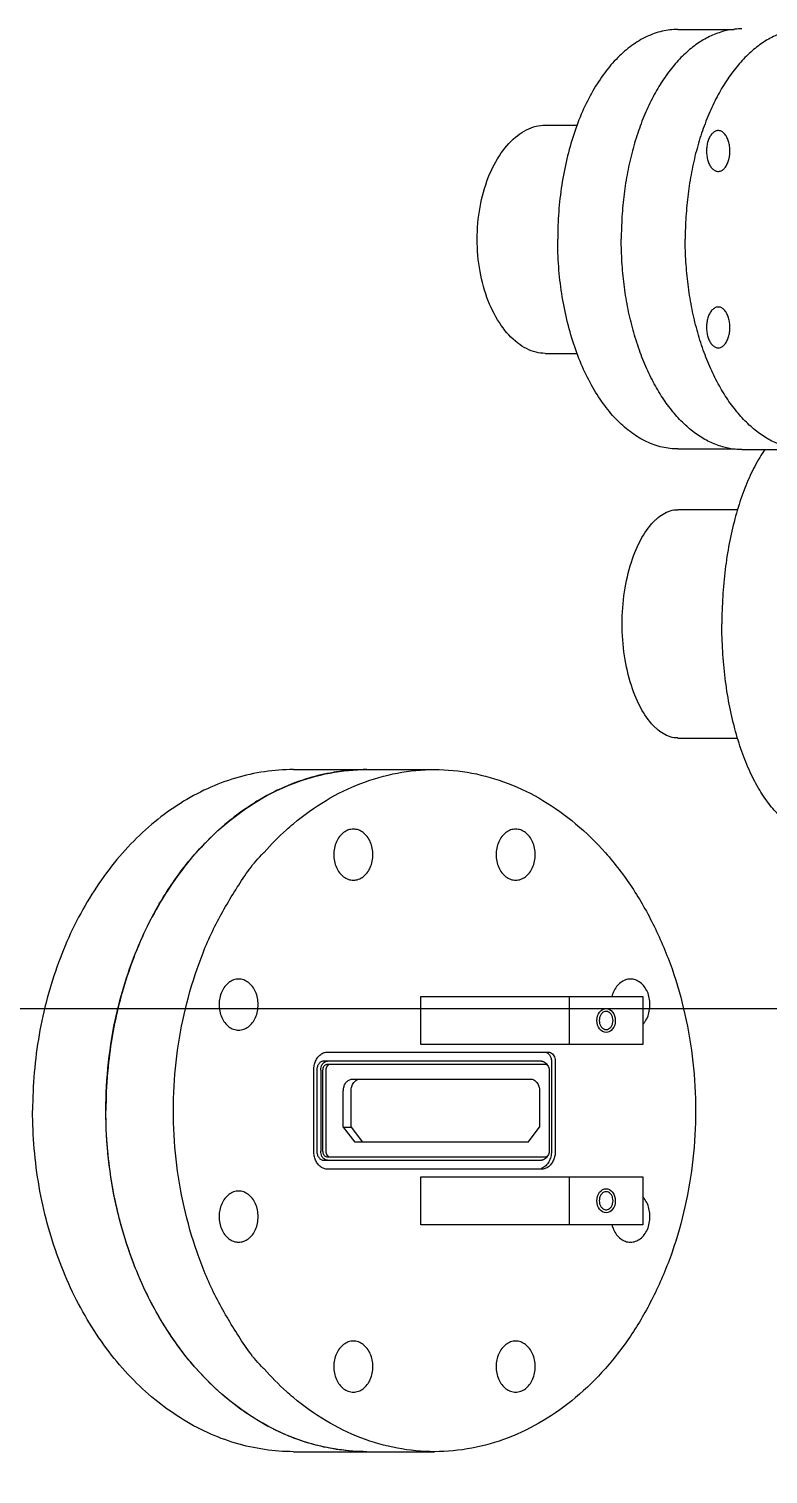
# Model space of a CAD drawing. Extents: x -50 to 48714, y -13211 to 6743.
# Drawn here: x 24376.2 to 24499.3, y -7844.6 to -7604.1 of the extents above; entities that cross this region are included whole.
import ezdxf

# ---------------------------------------------------------------- set-up
doc = ezdxf.new("R2010")
doc.units = 0
doc.header["$LTSCALE"] = 50
doc.linetypes.add('MITTEX2', pattern=[101.6, 63.5, -12.7, 12.7, -12.7])
doc.layers.get('0').update_dxf_attribs({"linetype": 'CONTINUOUS'})
doc.layers.add('MITTEX2', color=5, linetype='MITTEX2')

# ---------------------------------------------------------------- blocks, each defined once
blk = doc.blocks.new('GK_UE46PGM_S')
at = {"linetype": 'BYBLOCK'}
for p, q in [((-234.3, 162.9), (-243.6, 162.9)), ((-212.22, 147), (-217.55, 147)), ((-212.22, 109), (-217.55, 109)), ((-244.94, 93), (-255.59, 93)), ((-234.3, 93.1), (-243.6, 93.1)), ((-234.28, 83), (-244.26, 83)), ((-234.28, 45), (-244.26, 45)), ((-170.31, 39.75), (-193.77, 39.75)), ((-191.47, 2), (-228.48, 2)), ((-228.48, 2), (-228.48, -6)), ((-216.22, -6), (-216.22, 2)), ((-191.47, -6), (-191.47, 2)), ((-228.48, -6), (-191.47, -6)), ((-213.88, -8.75), (-213.88, -23.75)), ((-213.24, -8.75), (-213.24, -23.75)), ((-175.96, -7.25), (-212.73, -7.25)), ((-175.96, -9.25), (-212.1, -9.25)), ((-211.58, -8.75), (-175.32, -8.75)), ((-212.86, -10.25), (-212.86, -23.75)), ((-180.11, -11.75), (-209.74, -11.75)), ((-175.71, -23.75), (-175.71, -10.25)), ((-175.19, -23.75), (-175.19, -10.25)), ((-174.81, -10.25), (-174.81, -23.75)), ((-174.17, -10.25), (-174.17, -23.75)), ((-173.66, -23.75), (-173.66, -10.25)), ((-211.27, -13.75), (-211.27, -19.75)), ((-179.87, -19.75), (-179.87, -13.75)), ((-178.58, -19.75), (-178.58, -13.75)), ((-209.36, -22.25), (-211.27, -19.75)), ((-179.87, -19.75), (-181.78, -22.25)), ((-178.58, -19.75), (-180.5, -22.25)), ((-178.58, -19.75), (-179.87, -19.75)), ((-209.36, -22.25), (-180.5, -22.25)), ((-212.1, -24.75), (-175.96, -24.75)), ((-175.32, -25.25), (-211.58, -25.25)), ((-191.47, -28), (-228.48, -28)), ((-228.48, -28), (-228.48, -36)), ((-216.22, -36), (-216.22, -28)), ((-211.58, -26.75), (-175.96, -26.75)), ((-191.47, -36), (-191.47, -28)), ((-228.48, -36), (-191.47, -36)), ((-170.31, -73.75), (-193.77, -73.75))]:
    blk.add_line(p, q, dxfattribs=at)
for points in [[(-220.82, -2), (-220.85, -1.61), (-220.93, -1.24), (-221.07, -0.89), (-221.27, -0.59), (-221.5, -0.34), (-221.76, -0.15), (-222.05, -0.04), (-222.35, 0), (-222.65, -0.04), (-222.93, -0.15), (-223.2, -0.33), (-223.43, -0.59), (-223.62, -0.89), (-223.76, -1.23), (-223.85, -1.6), (-223.88, -2)], [(-223.88, -2), (-223.85, -2.39), (-223.77, -2.76), (-223.62, -3.11), (-223.43, -3.41), (-223.2, -3.66), (-222.94, -3.85), (-222.65, -3.96), (-222.35, -4), (-222.05, -3.96), (-221.76, -3.85), (-221.5, -3.67), (-221.27, -3.41), (-221.08, -3.11), (-220.93, -2.77), (-220.85, -2.4), (-220.82, -2)], [(-220.82, -32), (-220.85, -31.61), (-220.93, -31.24), (-221.07, -30.89), (-221.27, -30.59), (-221.5, -30.34), (-221.76, -30.15), (-222.05, -30.04), (-222.35, -30), (-222.65, -30.04), (-222.93, -30.15), (-223.2, -30.33), (-223.43, -30.59), (-223.62, -30.89), (-223.76, -31.23), (-223.85, -31.6), (-223.88, -32)], [(-223.88, -32), (-223.85, -32.39), (-223.77, -32.76), (-223.62, -33.11), (-223.43, -33.41), (-223.2, -33.66), (-222.94, -33.85), (-222.65, -33.96), (-222.35, -34), (-222.05, -33.96), (-221.76, -33.85), (-221.5, -33.67), (-221.27, -33.41), (-221.08, -33.11), (-220.93, -32.77), (-220.85, -32.4), (-220.82, -32)]]:
    blk.add_lwpolyline(points, dxfattribs=at)
blk.add_arc((7, 8), 126.5, 145.3814, 134.7385, dxfattribs=at)
for points, start_tangent, end_tangent in [([(-255.59, 163), (-254.51, 162.95), (-252.35, 162.54), (-250.22, 161.72), (-248.16, 160.51), (-246.19, 158.92), (-244.33, 156.97), (-242.6, 154.68), (-241.02, 152.07), (-239.61, 149.18), (-238.39, 146.04), (-237.37, 142.7), (-236.57, 139.18), (-235.99, 135.52), (-235.64, 131.78), (-235.52, 128)], (1, 0), (0, -1)), ([(-244.94, 163), (-243.86, 162.95), (-243.6, 162.92)], (1, 0), (0.993193, -0.116477)), ([(-243.6, 162.92), (-241.7, 162.54), (-239.57, 161.72), (-237.51, 160.51), (-235.54, 158.92), (-233.68, 156.97), (-231.95, 154.68), (-230.37, 152.07), (-228.96, 149.18), (-227.74, 146.04), (-226.73, 142.7), (-225.92, 139.18), (-225.34, 135.52), (-224.99, 131.78), (-224.87, 128)], (0.993193, -0.116477), (0, -1)), ([(-234.3, 162.9), (-231.68, 162.6), (-229.11, 161.71), (-226.64, 160.24), (-224.29, 158.22), (-222.11, 155.69), (-220.14, 152.68), (-218.41, 149.25), (-216.96, 145.45), (-215.8, 141.36), (-214.96, 137.03), (-214.45, 132.56), (-214.28, 128)], (1, 0), (0, -1)), ([(-200.87, 128), (-201.35, 133.35), (-202.73, 138.27), (-204.89, 142.36), (-207.62, 145.28), (-210.67, 146.81), (-212.22, 146.99)], (0, 1), (-1, 0.000391)), ([(-242.96, 142.67), (-242.91, 143.49), (-242.74, 144.26), (-242.47, 144.93), (-242.12, 145.47), (-241.71, 145.85), (-241.25, 146.05), (-241.01, 146.07)], (0, 1), (1, 0)), ([(-241.01, 146.07), (-240.78, 146.05), (-240.32, 145.85), (-239.91, 145.47), (-239.55, 144.93), (-239.29, 144.26), (-239.12, 143.49), (-239.06, 142.67)], (1, 0), (0, -1)), ([(-241.01, 139.28), (-241.25, 139.3), (-241.71, 139.5), (-242.12, 139.88), (-242.47, 140.42), (-242.74, 141.09), (-242.91, 141.86), (-242.96, 142.67)], (-1, 0), (0, 1)), ([(-239.06, 142.67), (-239.12, 141.86), (-239.29, 141.09), (-239.55, 140.42), (-239.91, 139.88), (-240.32, 139.5), (-240.78, 139.3), (-241.01, 139.28)], (0, -1), (-1, 0)), ([(-255.59, 93), (-254.51, 93.05), (-252.35, 93.46), (-250.22, 94.28), (-248.16, 95.49), (-246.19, 97.08), (-244.33, 99.03), (-242.6, 101.32), (-241.02, 103.93), (-239.61, 106.82), (-238.39, 109.96), (-237.37, 113.3), (-236.57, 116.82), (-235.99, 120.48), (-235.64, 124.22), (-235.52, 128)], (1, 0), (0, 1)), ([(-243.6, 93.08), (-241.7, 93.46), (-239.57, 94.28), (-237.51, 95.49), (-235.54, 97.08), (-233.68, 99.03), (-231.95, 101.32), (-230.37, 103.93), (-228.96, 106.82), (-227.74, 109.96), (-226.73, 113.3), (-225.92, 116.82), (-225.34, 120.48), (-224.99, 124.22), (-224.87, 128)], (0.993193, 0.116477), (0, 1)), ([(-234.3, 93.1), (-231.68, 93.4), (-229.11, 94.29), (-226.64, 95.76), (-224.29, 97.78), (-222.11, 100.31), (-220.14, 103.32), (-218.41, 106.75), (-216.96, 110.55), (-215.8, 114.64), (-214.96, 118.97), (-214.45, 123.44), (-214.28, 128)], (1, 0), (0, 1)), ([(-212.22, 109.01), (-210.67, 109.19), (-207.62, 110.72), (-204.89, 113.64), (-202.73, 117.73), (-201.35, 122.65), (-200.87, 128)], (1, 0.000391), (0, 1)), ([(-242.96, 113.33), (-242.91, 114.14), (-242.74, 114.91), (-242.47, 115.58), (-242.12, 116.12), (-241.71, 116.5), (-241.25, 116.7), (-241.01, 116.72)], (0, 1), (1, 0)), ([(-241.01, 116.72), (-240.78, 116.7), (-240.32, 116.5), (-239.91, 116.12), (-239.55, 115.58), (-239.29, 114.91), (-239.12, 114.14), (-239.06, 113.33)], (1, 0), (0, -1)), ([(-241.01, 109.93), (-241.25, 109.95), (-241.71, 110.15), (-242.12, 110.53), (-242.47, 111.07), (-242.74, 111.74), (-242.91, 112.51), (-242.96, 113.33)], (-1, 0), (0, 1)), ([(-239.06, 113.33), (-239.12, 112.51), (-239.29, 111.74), (-239.55, 111.07), (-239.91, 110.53), (-240.32, 110.15), (-240.78, 109.95), (-241.01, 109.93)], (0, -1), (-1, 0)), ([(-248.79, 93.03), (-247.92, 91.69), (-246.34, 88.68), (-244.95, 85.25), (-243.78, 81.45), (-242.85, 77.36), (-242.17, 73.03), (-241.76, 68.56), (-241.62, 64)], (0.568989, -0.822345), (0, -1)), ([(-244.94, 93), (-243.86, 93.05), (-243.6, 93.08)], (1, 0), (0.993193, 0.116477)), ([(-230.77, 81.48), (-233.02, 82.81), (-234.28, 82.99)], (-0.747295, 0.664492), (-1, 0.000705)), ([(-230.55, 81.28), (-230.77, 81.48)], (-0.725948, 0.68775), (-0.747295, 0.664492)), ([(-225.01, 64), (-225.41, 69.35), (-226.55, 74.27), (-228.32, 78.36), (-230.55, 81.28)], (0, 1), (-0.725948, 0.68775)), ([(-257.73, 29.1), (-255.63, 29.4), (-253.56, 30.29), (-251.57, 31.76), (-249.68, 33.78), (-247.92, 36.31), (-246.34, 39.32), (-244.95, 42.75), (-243.78, 46.55), (-242.85, 50.64), (-242.17, 54.97), (-241.76, 59.44), (-241.62, 64)], (1, 0), (0, 1)), ([(-230.55, 46.72), (-228.32, 49.64), (-226.55, 53.73), (-225.41, 58.65), (-225.01, 64)], (0.725947, 0.68775), (0, 1)), ([(-234.28, 45.01), (-233.02, 45.19), (-230.77, 46.52)], (1, 0.000705), (0.747298, 0.664489)), ([(-230.77, 46.52), (-230.55, 46.72)], (0.747298, 0.664489), (0.725947, 0.68775)), ([(-193.77, 39.75), (-199.96, 39.17), (-206.02, 37.45), (-211.83, 34.62), (-217.27, 30.74), (-222.24, 25.89), (-226.63, 20.16), (-230.34, 13.68), (-233.32, 6.57), (-235.48, -1.01), (-236.8, -8.92), (-237.24, -17)], (-1, 0), (0, -1)), ([(-169.11, 29.74), (-170.27, 30.74), (-175.71, 34.62), (-181.52, 37.45), (-187.58, 39.17), (-193.77, 39.75)], (-0.743652, 0.668567), (-1, 0)), ([(-141.19, 0.57), (-142.98, 6.57), (-145.95, 13.68), (-149.67, 20.16), (-154.05, 25.89), (-159.02, 30.74), (-164.46, 34.62), (-170.27, 37.45), (-176.34, 39.17), (-182.52, 39.75)], (-0.241983, 0.970281), (-1, 0)), ([(-182.52, 39.75), (-177.66, 39.39), (-176.89, 39.27)], (1, 0), (0.98574, -0.168274)), ([(-176.89, 39.27), (-172.85, 38.33), (-168.16, 36.57), (-163.66, 34.13), (-159.39, 31.05), (-155.42, 27.37), (-151.78, 23.13), (-148.53, 18.38), (-145.71, 13.19), (-143.35, 7.62), (-141.49, 1.74), (-141.19, 0.59)], (0.98574, -0.168274), (0.242266, -0.97021)), ([(-170.31, 39.75), (-165.44, 39.39), (-160.64, 38.33), (-155.95, 36.57), (-151.45, 34.13), (-147.18, 31.05), (-143.2, 27.37), (-139.57, 23.13), (-136.32, 18.38), (-133.5, 13.19), (-131.14, 7.62), (-129.28, 1.74), (-127.93, -4.37), (-127.11, -10.65), (-126.84, -17)], (1, 0), (0, -1)), ([(-210.54, 25.59), (-210.43, 26.69), (-210.11, 27.72), (-209.59, 28.6), (-208.91, 29.27), (-208.13, 29.7), (-207.29, 29.84)], (0, 1), (1, 0)), ([(-207.29, 29.84), (-206.44, 29.7), (-205.66, 29.27), (-204.98, 28.6), (-204.47, 27.72), (-204.14, 26.69), (-204.03, 25.59)], (1, 0), (0, -1)), ([(-183.51, 25.59), (-183.4, 26.69), (-183.08, 27.72), (-182.56, 28.6), (-181.88, 29.27), (-181.1, 29.7), (-180.26, 29.84)], (0, 1), (1, 0)), ([(-180.26, 29.84), (-179.41, 29.7), (-178.63, 29.27), (-177.95, 28.6), (-177.44, 27.72), (-177.11, 26.69), (-177, 25.59)], (1, 0), (0, -1)), ([(-165.38, 25.97), (-169.11, 29.74)], (-0.664067, 0.747673), (-0.743652, 0.668567)), ([(-207.29, 21.34), (-208.13, 21.49), (-208.91, 21.91), (-209.59, 22.59), (-210.11, 23.47), (-210.43, 24.49), (-210.54, 25.59)], (-1, 0), (0, 1)), ([(-204.03, 25.59), (-204.14, 24.49), (-204.47, 23.47), (-204.98, 22.59), (-205.66, 21.91), (-206.44, 21.49), (-207.29, 21.34)], (0, -1), (-1, 0)), ([(-180.26, 21.34), (-181.1, 21.49), (-181.88, 21.91), (-182.56, 22.59), (-183.08, 23.47), (-183.4, 24.49), (-183.51, 25.59)], (-1, 0), (0, 1)), ([(-177, 25.59), (-177.11, 24.49), (-177.44, 23.47), (-177.95, 22.59), (-178.63, 21.91), (-179.41, 21.49), (-180.26, 21.34)], (0, -1), (-1, 0)), ([(-150.3, -17), (-150.74, -8.92), (-152.06, -1.01), (-154.23, 6.57), (-157.2, 13.68), (-160.92, 20.16), (-165.3, 25.89), (-165.38, 25.97)], (0, 1), (-0.664067, 0.747673)), ([(-229.65, 0.64), (-229.54, 1.74), (-229.22, 2.77), (-228.7, 3.65), (-228.03, 4.32), (-227.24, 4.75), (-226.4, 4.89)], (0, 1), (1, 0)), ([(-226.4, 4.89), (-225.56, 4.75), (-224.77, 4.32), (-224.1, 3.65), (-223.58, 2.77), (-223.31, 2.01)], (1, 0), (0.251065, -0.96797)), ([(-164.4, 0.64), (-164.29, 1.74), (-163.96, 2.77), (-163.45, 3.65), (-162.77, 4.32), (-161.99, 4.75), (-161.14, 4.89)], (0, 1), (1, 0)), ([(-161.14, 4.89), (-160.3, 4.75), (-159.52, 4.32), (-158.84, 3.65), (-158.33, 2.77), (-158, 1.74), (-157.89, 0.64)], (1, 0), (0, -1)), ([(-228.5, -2.61), (-228.7, -2.36), (-229.22, -1.48), (-229.54, -0.46), (-229.65, 0.64)], (-0.671859, 0.740679), (0, 1)), ([(-161.14, -3.61), (-161.99, -3.46), (-162.77, -3.04), (-163.45, -2.36), (-163.96, -1.48), (-164.29, -0.46), (-164.4, 0.64)], (-1, 0), (0, 1)), ([(-157.89, 0.64), (-158, -0.46), (-158.33, -1.48), (-158.84, -2.36), (-159.52, -3.04), (-160.3, -3.46), (-161.14, -3.61)], (0, -1), (-1, 0)), ([(-141.19, 0.59), (-140.14, -4.37), (-139.42, -9.65)], (0.242266, -0.97021), (0.099547, -0.995033)), ([(-139.05, -17), (-139.49, -8.92), (-140.81, -1.01), (-141.19, 0.57)], (0, 1), (-0.241983, 0.970281)), ([(-223.5, -2), (-223.43, -1.49), (-223.23, -1.04), (-222.92, -0.7), (-222.55, -0.52), (-222.35, -0.5)], (0, 1), (1, 0)), ([(-222.35, -3.5), (-222.55, -3.48), (-222.92, -3.3), (-223.23, -2.96), (-223.43, -2.51), (-223.5, -2)], (-1, 0), (0, 1)), ([(-222.35, -0.5), (-222.15, -0.52), (-221.77, -0.7), (-221.47, -1.04), (-221.27, -1.49), (-221.2, -2)], (1, 0), (0, -1)), ([(-221.2, -2), (-221.27, -2.51), (-221.47, -2.96), (-221.77, -3.3), (-222.15, -3.48), (-222.35, -3.5)], (0, -1), (-1, 0)), ([(-212.73, -7.25), (-213.09, -7.32), (-213.41, -7.54), (-213.66, -7.87), (-213.82, -8.29), (-213.88, -8.75)], (-1, 0), (0, -1)), ([(-212.59, -7.4), (-212.9, -7.69), (-213.15, -8.18), (-213.24, -8.75)], (-0.842953, -0.537988), (0, -1)), ([(-212.56, -9.45), (-212.64, -9.54), (-212.8, -9.87)], (-0.707776, -0.706437), (-0.302258, -0.953226)), ([(-212.53, -7.36), (-212.59, -7.4)], (-0.881448, -0.472281), (-0.842953, -0.537988)), ([(-212.1, -9.25), (-212.39, -9.33), (-212.56, -9.45)], (-1, 0), (-0.707776, -0.706437)), ([(-212.09, -7.25), (-212.53, -7.36)], (-1, 0), (-0.881448, -0.472281)), ([(-211.58, -8.75), (-211.94, -8.82), (-212.26, -9.04), (-212.51, -9.37)], (-1, 0), (-0.486541, -0.873658)), ([(-175.71, -10.25), (-175.77, -9.87), (-175.93, -9.54), (-176.18, -9.33), (-176.47, -9.25)], (0, 1), (-1, 0)), ([(-173.66, -10.25), (-173.74, -9.47), (-173.97, -8.75), (-174.34, -8.13), (-174.81, -7.65), (-175.37, -7.35), (-175.96, -7.25)], (0, 1), (-1, 0)), ([(-175.18, -9.15), (-175.29, -9.04), (-175.61, -8.82), (-175.96, -8.75)], (-0.640031, 0.768349), (-1, 0)), ([(-175.72, -9.3), (-175.96, -9.25)], (-0.921275, 0.388912), (-1, 0)), ([(-175.19, -10.25), (-175.23, -9.94), (-175.34, -9.66), (-175.51, -9.44), (-175.72, -9.3)], (0, 1), (-0.921275, 0.388912)), ([(-175.32, -8.75), (-174.88, -8.86), (-174.51, -9.19), (-174.26, -9.68), (-174.17, -10.25)], (1, 0), (0, -1)), ([(-174.81, -10.25), (-174.87, -9.79), (-175.03, -9.37), (-175.18, -9.15)], (0, 1), (-0.640031, 0.768349)), ([(-212.8, -9.87), (-212.86, -10.25)], (-0.302258, -0.953226), (0, -1)), ([(-209.74, -11.75), (-210.33, -11.9), (-210.83, -12.34), (-211.16, -12.98), (-211.27, -13.75)], (-1, 0), (0, -1)), ([(-179.87, -13.75), (-179.98, -12.98), (-180.32, -12.34), (-180.81, -11.9), (-181.4, -11.75)], (0, 1), (-1, 0)), ([(-178.58, -13.75), (-178.66, -13.13), (-178.87, -12.57), (-179.21, -12.13), (-179.64, -11.85), (-180.11, -11.75)], (0, 1), (-1, 0)), ([(-139.42, -9.65), (-139.32, -10.65), (-139.05, -17)], (0.099547, -0.995033), (0, -1)), ([(-237.24, -17), (-236.8, -25.08), (-235.48, -32.99), (-233.32, -40.57), (-230.34, -47.68), (-226.63, -54.16), (-222.24, -59.89), (-217.27, -64.74), (-211.83, -68.62), (-206.02, -71.45), (-199.96, -73.17), (-193.77, -73.75)], (0, -1), (1, 0)), ([(-170.31, -73.75), (-165.44, -73.39), (-160.64, -72.33), (-155.95, -70.57), (-151.45, -68.13), (-147.18, -65.05), (-143.2, -61.37), (-139.57, -57.13), (-136.32, -52.38), (-133.5, -47.19), (-131.14, -41.62), (-129.28, -35.74), (-127.93, -29.63), (-127.11, -23.35), (-126.84, -17)], (1, 0), (0, 1)), ([(-165.38, -59.97), (-165.3, -59.89), (-160.92, -54.16), (-157.2, -47.68), (-154.23, -40.57), (-152.06, -32.99), (-150.74, -25.08), (-150.3, -17)], (0.664067, 0.747673), (0, 1)), ([(-141.19, -34.57), (-140.81, -32.99), (-139.49, -25.08), (-139.05, -17)], (0.241983, 0.970281), (0, 1)), ([(-139.42, -24.35), (-139.32, -23.35), (-139.05, -17)], (0.099547, 0.995033), (0, 1)), ([(-213.88, -23.75), (-213.8, -24.53), (-213.57, -25.25), (-213.21, -25.87), (-212.73, -26.35), (-212.18, -26.65), (-211.58, -26.75)], (0, -1), (1, 0)), ([(-213.24, -23.75), (-213.12, -24.68), (-212.8, -25.51), (-212.29, -26.18), (-211.65, -26.6)], (0, -1), (0.921275, -0.388912)), ([(-212.86, -23.75), (-212.8, -24.13)], (0, -1), (0.302258, -0.953226)), ([(-176.18, -24.67), (-175.93, -24.46), (-175.77, -24.13), (-175.71, -23.75)], (0.881448, 0.472281), (0, 1)), ([(-175.72, -24.7), (-175.51, -24.56), (-175.34, -24.34), (-175.23, -24.06), (-175.19, -23.75)], (0.921275, 0.388912), (0, 1)), ([(-175.37, -26.65), (-174.81, -26.35), (-174.34, -25.87), (-173.97, -25.25), (-173.74, -24.53), (-173.66, -23.75)], (0.9442, 0.329372), (0, 1)), ([(-174.17, -23.75), (-174.26, -24.32), (-174.51, -24.81), (-174.88, -25.14), (-175.32, -25.25)], (0, -1), (-1, 0)), ([(-175.18, -24.85), (-175.03, -24.63), (-174.87, -24.21), (-174.81, -23.75)], (0.640031, 0.768349), (0, 1)), ([(-212.8, -24.13), (-212.64, -24.46), (-212.56, -24.55)], (0.302258, -0.953226), (0.707776, -0.706437)), ([(-212.56, -24.54), (-212.51, -24.63)], (0.428201, -0.903683), (0.486541, -0.873658)), ([(-212.56, -24.55), (-212.39, -24.67), (-212.1, -24.75)], (0.707776, -0.706437), (1, 0)), ([(-212.51, -24.63), (-212.26, -24.96), (-211.94, -25.18), (-211.58, -25.25)], (0.486541, -0.873658), (1, 0)), ([(-176.47, -24.75), (-176.18, -24.67)], (1, 0), (0.881448, 0.472281)), ([(-175.96, -24.75), (-175.72, -24.7)], (1, 0), (0.921275, 0.388912)), ([(-175.96, -25.25), (-175.61, -25.18)], (1, 0), (0.921275, 0.388912)), ([(-175.61, -25.18), (-175.29, -24.96), (-175.18, -24.85)], (0.921275, 0.388912), (0.640031, 0.768349)), ([(-141.19, -34.59), (-140.14, -29.63), (-139.42, -24.35)], (0.242266, 0.97021), (0.099547, 0.995033)), ([(-211.65, -26.6), (-211.56, -26.64)], (0.921275, -0.388912), (0.939527, -0.342475)), ([(-175.96, -26.75), (-175.37, -26.65)], (1, 0), (0.9442, 0.329372)), ([(-223.5, -32), (-223.43, -31.49), (-223.23, -31.04), (-222.92, -30.7), (-222.55, -30.52), (-222.35, -30.5)], (0, 1), (1, 0)), ([(-222.35, -30.5), (-222.15, -30.52), (-221.77, -30.7), (-221.47, -31.04), (-221.27, -31.49), (-221.2, -32)], (1, 0), (0, -1)), ([(-164.4, -34.64), (-164.29, -33.54), (-163.96, -32.52), (-163.45, -31.64), (-162.77, -30.96), (-161.99, -30.54), (-161.14, -30.39)], (0, 1), (1, 0)), ([(-161.14, -30.39), (-160.3, -30.54), (-159.52, -30.96), (-158.84, -31.64), (-158.33, -32.52), (-158, -33.54), (-157.89, -34.64)], (1, 0), (0, -1)), ([(-229.65, -34.64), (-229.54, -33.54), (-229.22, -32.52), (-228.7, -31.64), (-228.5, -31.39)], (0, 1), (0.671859, 0.740679)), ([(-222.35, -33.5), (-222.55, -33.48), (-222.92, -33.3), (-223.23, -32.96), (-223.43, -32.51), (-223.5, -32)], (-1, 0), (0, 1)), ([(-221.2, -32), (-221.27, -32.51), (-221.47, -32.96), (-221.77, -33.3), (-222.15, -33.48), (-222.35, -33.5)], (0, -1), (-1, 0)), ([(-226.4, -38.89), (-227.24, -38.75), (-228.03, -38.32), (-228.7, -37.65), (-229.22, -36.77), (-229.54, -35.74), (-229.65, -34.64)], (-1, 0), (0, 1)), ([(-223.31, -36.01), (-223.58, -36.77), (-224.1, -37.65), (-224.77, -38.32), (-225.56, -38.75), (-226.4, -38.89)], (-0.251065, -0.96797), (-1, 0)), ([(-182.52, -73.75), (-176.34, -73.17), (-170.27, -71.45), (-164.46, -68.62), (-159.02, -64.74), (-154.05, -59.89), (-149.67, -54.16), (-145.95, -47.68), (-142.98, -40.57), (-141.19, -34.57)], (1, 0), (0.241983, 0.970281)), ([(-176.89, -73.27), (-172.85, -72.33), (-168.16, -70.57), (-163.66, -68.13), (-159.39, -65.05), (-155.42, -61.37), (-151.78, -57.13), (-148.53, -52.38), (-145.71, -47.19), (-143.35, -41.62), (-141.49, -35.74), (-141.19, -34.59)], (0.98574, 0.168274), (0.242266, 0.97021)), ([(-161.14, -38.89), (-161.99, -38.75), (-162.77, -38.32), (-163.45, -37.65), (-163.96, -36.77), (-164.29, -35.74), (-164.4, -34.64)], (-1, 0), (0, 1)), ([(-157.89, -34.64), (-158, -35.74), (-158.33, -36.77), (-158.84, -37.65), (-159.52, -38.32), (-160.3, -38.75), (-161.14, -38.89)], (0, -1), (-1, 0)), ([(-210.54, -59.59), (-210.43, -58.49), (-210.11, -57.47), (-209.59, -56.59), (-208.91, -55.91), (-208.13, -55.49), (-207.29, -55.34)], (0, 1), (1, 0)), ([(-207.29, -55.34), (-206.44, -55.49), (-205.66, -55.91), (-204.98, -56.59), (-204.47, -57.47), (-204.14, -58.49), (-204.03, -59.59)], (1, 0), (0, -1)), ([(-183.51, -59.59), (-183.4, -58.49), (-183.08, -57.47), (-182.56, -56.59), (-181.88, -55.91), (-181.1, -55.49), (-180.26, -55.34)], (0, 1), (1, 0)), ([(-180.26, -55.34), (-179.41, -55.49), (-178.63, -55.91), (-177.95, -56.59), (-177.44, -57.47), (-177.11, -58.49), (-177, -59.59)], (1, 0), (0, -1)), ([(-207.29, -63.84), (-208.13, -63.7), (-208.91, -63.27), (-209.59, -62.6), (-210.11, -61.72), (-210.43, -60.69), (-210.54, -59.59)], (-1, 0), (0, 1)), ([(-204.03, -59.59), (-204.14, -60.69), (-204.47, -61.72), (-204.98, -62.6), (-205.66, -63.27), (-206.44, -63.7), (-207.29, -63.84)], (0, -1), (-1, 0)), ([(-180.26, -63.84), (-181.1, -63.7), (-181.88, -63.27), (-182.56, -62.6), (-183.08, -61.72), (-183.4, -60.69), (-183.51, -59.59)], (-1, 0), (0, 1)), ([(-177, -59.59), (-177.11, -60.69), (-177.44, -61.72), (-177.95, -62.6), (-178.63, -63.27), (-179.41, -63.7), (-180.26, -63.84)], (0, -1), (-1, 0)), ([(-169.11, -63.74), (-165.38, -59.97)], (0.743652, 0.668567), (0.664067, 0.747673)), ([(-193.77, -73.75), (-187.58, -73.17), (-181.52, -71.45), (-175.71, -68.62), (-170.27, -64.74), (-169.11, -63.74)], (1, 0), (0.743652, 0.668567)), ([(-182.52, -73.75), (-177.66, -73.39), (-176.89, -73.27)], (1, 0), (0.98574, 0.168274))]:
    blk.add_spline(points, degree=3, dxfattribs=dict(at, start_tangent=start_tangent, end_tangent=end_tangent))

msp = doc.modelspace()

# ---------------------------------------------------------------- linework, layer by layer
at = {"layer": 'MITTEX2'}
msp.add_line((24250, -7767.09), (26000, -7767.09), dxfattribs=at)

# ---------------------------------------------------------------- block references
at = {"xscale": -1}
msp.add_blockref('GK_UE46PGM_S', (24250, -7767.09), dxfattribs=at)

doc.saveas('drawing.dxf')
